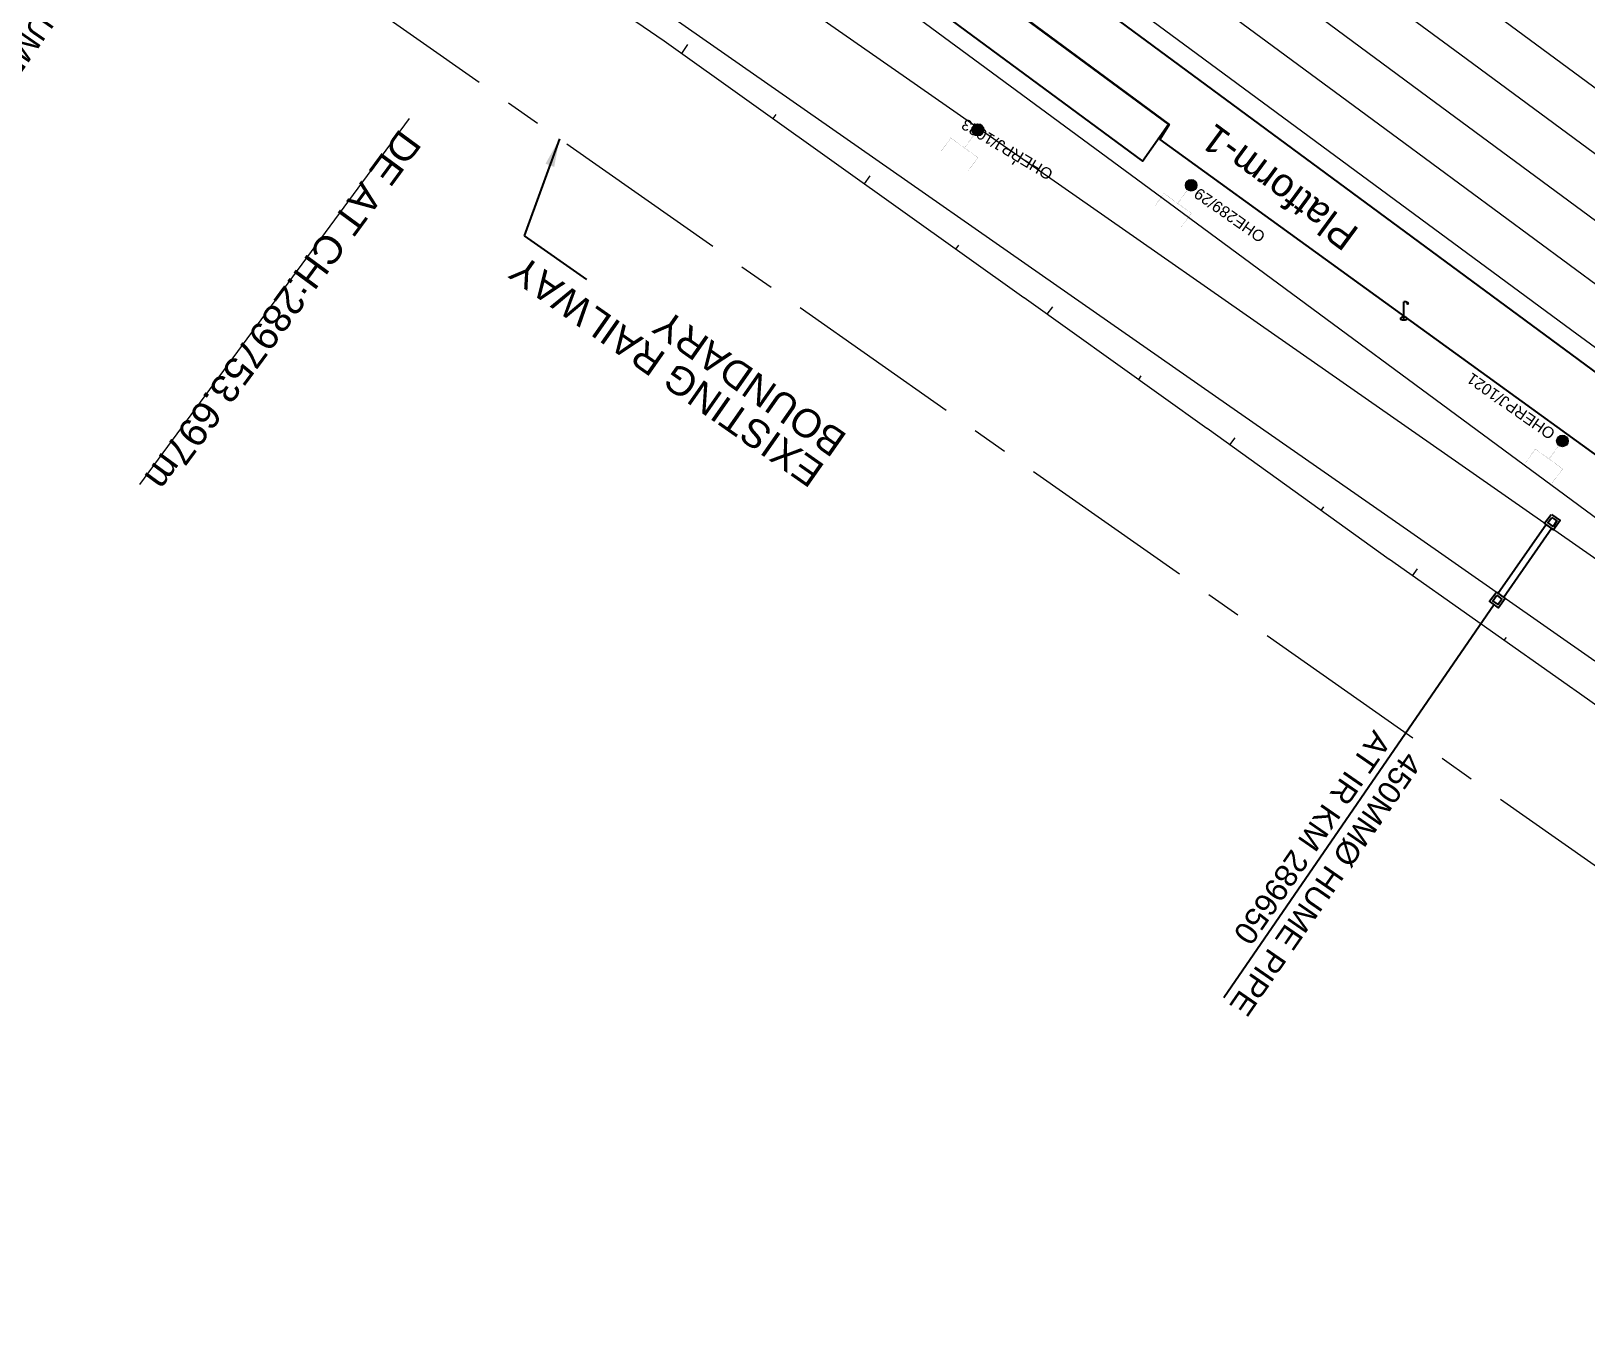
# Model space of a CAD drawing. Header units: metres. Extents: x 646303 to 662875, y 3366650 to 3378730.
# Drawn here: x 652987.1 to 653125.6, y 3373550.1 to 3373664.8 of the extents above; entities that cross this region are included whole.
import ezdxf
from ezdxf.enums import TextEntityAlignment as Align

# ---------------------------------------------------------------- set-up
doc = ezdxf.new("R2010")
doc.units = ezdxf.units.M
doc.header["$MEASUREMENT"] = 0
doc.linetypes.add('CENTER', pattern=[50.8, 31.75, -6.35, 6.35, -6.35])
for name, color, linetype, lineweight in [('Existing IR Track', 143, 'Continuous', 0), ('Existing Railway Boundary', 7, 'CENTER', 0), ('OHE MAST', 8, 'Continuous', 0), ('OHE MAST TEXT', 8, 'Continuous', 0), ('PROPOSED DFCC TOE SLOPES - Cut & Connection', 239, 'Continuous', 0), ("RAJPURA STN. SRJ's", 251, 'Continuous', 0)]:
    doc.layers.add(name, color=color, linetype=linetype, lineweight=lineweight)
for name, color, linetype in [('LAMP_POST', 7, 'Continuous'), ('LINK LINE', 190, 'Continuous'), ('PLATFORM', 7, 'Continuous'), ('TOPO_TEXT', 251, 'Continuous')]:
    doc.layers.add(name, color=color, linetype=linetype)
doc.styles.get("Standard").update_dxf_attribs({"font": 'arial.ttf'})
doc.styles.add('Style-Arial', font='arial.ttf')
doc.dimstyles.new('ISO-25', dxfattribs={"dimtxt": 2.5, "dimasz": 2.5, "dimexe": 1.25, "dimexo": 0.625, "dimtad": 1, "dimtxsty": 'Standard', "dimcen": 2.5, "dimadec": 0, "dimazin": 0, "dimtfac": 1, "dimtmove": 0, "dimatfit": 3, "dimfxl": 1, "dimarcsym": 0})

# ---------------------------------------------------------------- blocks, each defined once
blk = doc.blocks.new('LP')
for points in [[(0, 0), (0, 1.5)], [(0.25, 1.35), (0.44, 1.35)]]:
    blk.add_lwpolyline(points)
for centre, radius, start, end in [((0.07, 0.99), 0.519, 57.6425, 97.3165), ((0.34, 1.33), 0.094, 11.7012, 168.0476)]:
    blk.add_arc(centre, radius, start, end)
at = {"extrusion": (0, 0, -1)}
blk.add_ellipse((0, 0.01), major_axis=(0.308, 0), ratio=0.400495, dxfattribs=at)
blk.add_ellipse((0.35, 1.36), major_axis=(0.0017, 0.0438), ratio=0.461056, start_param=1.74022, end_param=4.575836)
blk = doc.blocks.new('OHE MAST')
h = blk.add_hatch(color=256)
edge = h.paths.add_edge_path()
edge.add_arc((0, 0), 0.514, 0, 360)
at = {"const_width": 0.01, "flags": 128}
for points in [[(1.5, 3.5), (1.5, 2), (-1.5, 2), (-1.5, 3.5)], [(0, 2), (0, 0)]]:
    blk.add_lwpolyline(points, dxfattribs=at)
blk.add_circle((0, 0), 0.514)
blk = doc.blocks.new('hUME')
at = {"color": 5, "elevation": 267.6}
blk.add_lwpolyline([(653122.55, 3373621.78), (653123.32, 3373621.23), (653122.75, 3373620.41), (653121.94, 3373621), (653122.54, 3373621.78)], dxfattribs=at)
blk.add_lwpolyline([(653122.59, 3373621.51), (653123.04, 3373621.19), (653122.7, 3373620.69), (653122.22, 3373621.04)], close=True, dxfattribs=at)
at = {"color": 5}
for points in [[(653117.79, 3373614.74), (653122.11, 3373620.93)], [(653118.28, 3373614.39), (653122.6, 3373620.59)], [(653117.65, 3373614.84), (653118.42, 3373614.29), (653117.85, 3373613.47), (653117.04, 3373614.05), (653117.64, 3373614.83)]]:
    blk.add_lwpolyline(points, dxfattribs=at)
blk.add_lwpolyline([(653117.69, 3373614.57), (653118.14, 3373614.24), (653117.8, 3373613.75), (653117.32, 3373614.09)], close=True, dxfattribs=at)

msp = doc.modelspace()

# ---------------------------------------------------------------- linework, layer by layer
at = {"color": 5}
msp.add_line((653117.4457, 3373613.76), (653093.3873, 3373578.7385), dxfattribs=at)
at = {"layer": 'Existing IR Track', "flags": 128}
for points in [[(653150.8967, 3373618.7451), (653124.3648, 3373638.158), (653088.091, 3373664.889), (653052.5048, 3373691.1437), (653021.0346, 3373714.3765), (652988.1136, 3373738.659), (652952.7205, 3373764.7408), (652912.8499, 3373794.2057), (652881.4043, 3373817.31), (652850.5782, 3373839.9979), (652815.81, 3373865.6463), (652785.1919, 3373888.2845), (652753.7133, 3373911.4717), (652720.2865, 3373936.0479), (652700.5729, 3373950.583), (652688.0284, 3373959.8103), (652677.4201, 3373967.6447), (652661.1815, 3373979.5816), (652643.2361, 3373992.7955), (652628.4274, 3374003.737)], [(653135.9219, 3373652.7543), (653117.1724, 3373666.5456), (653081.2038, 3373693.0024), (653047.7357, 3373717.6201), (653030.0984, 3373730.5933), (653015.4925, 3373741.3414), (652997.404, 3373754.6522), (652981.2511, 3373766.5497), (652962.9593, 3373780.0226), (652943.5973, 3373794.28), (652923.905, 3373808.7805), (652908.1175, 3373820.4499), (652892.003, 3373832.3608), (652876.9771, 3373843.4357), (652858.9245, 3373856.7413), (652844.1672, 3373867.6389), (652826.8673, 3373880.4142), (652811.28, 3373891.9347)], [(652808.5586, 3373888.255), (652824.0478, 3373876.8364), (652841.4696, 3373863.9903), (652856.2532, 3373853.0893), (652874.2787, 3373839.7854), (652889.1839, 3373828.7843), (652905.4351, 3373816.8222), (652921.0614, 3373805.3201), (652940.9195, 3373790.6559), (652960.2688, 3373776.3674), (652978.5385, 3373762.8814), (652994.7899, 3373750.8853), (653012.7619, 3373737.6453), (653027.2504, 3373726.9717), (653044.9872, 3373713.8992), (653078.4328, 3373689.2511), (653095.5978, 3373676.6021), (653114.3889, 3373662.778), (653132.956, 3373649.093)], [(652821.2125, 3373873.2335), (652838.7376, 3373860.3047), (652853.6449, 3373849.3073), (652871.5361, 3373836.0837), (652886.231, 3373825.2225), (652902.6861, 3373813.1154), (652918.3143, 3373801.6168), (652938.167, 3373786.9423), (652957.7989, 3373772.4305), (652975.7786, 3373759.1557), (652993.9181, 3373745.7628), (653010.0019, 3373733.9256), (653026.3209, 3373721.9154), (653042.2237, 3373710.1702), (653058.3068, 3373698.2919), (653075.6422, 3373685.4862), (653093.3343, 3373672.417), (653111.5589, 3373658.9601), (653130.0925, 3373645.275)], [(652818.6998, 3373869.4947), (652836.047, 3373856.6678), (652853.5109, 3373843.7546), (652868.8491, 3373832.4489), (652884.3596, 3373821.0161), (652899.9869, 3373809.4659), (652915.6899, 3373797.8596), (652935.4594, 3373783.28), (652955.226, 3373768.7026), (652973.0824, 3373755.511), (652990.9668, 3373742.2987), (653007.2986, 3373730.2648), (653023.685, 3373718.1906), (653039.5114, 3373706.5041), (653055.4056, 3373694.7677), (653072.9272, 3373681.8171), (653090.5717, 3373668.7758), (653108.856, 3373655.3032), (653127.204, 3373641.7838)], [(653208.6326, 3373570.0166), (653191.6631, 3373581.2112), (653187.8748, 3373583.4691), (653183.7851, 3373585.8114), (653169.2489, 3373593.9716), (653142.2016, 3373610.4694), (653126.8177, 3373621.2183), (653087.2801, 3373650.3681), (653040.9011, 3373684.5495)]]:
    msp.add_lwpolyline(points, dxfattribs=at)
at = {"layer": 'Existing Railway Boundary', "ltscale": 0.5, "flags": 128}
msp.add_lwpolyline([(654002.209, 3372947.3374), (653941.6142, 3372995.8875), (653885.0948, 3373041.1722), (653849.3973, 3373069.6171), (653743.2122, 3373149.4146), (653618.3148, 3373244.7252), (653580.9535, 3373273.9706), (653528.5753, 3373314.5086), (653337.2875, 3373455.6537), (653241.7142, 3373522.5487), (653184.8817, 3373562.8841), (653178.3209, 3373554.058), (653007.7255, 3373673.7874), (652924.822, 3373729.8796), (652907.72, 3373740.0209), (652904.5642, 3373745.0641), (652864.1809, 3373771.0185), (652862.8289, 3373763.9282), (652836.0798, 3373790.575), (652793.9064, 3373826.9777), (652786.3399, 3373815.8276), (652694.4321, 3373883.0097), (652615.3514, 3373944.3753), (652559.0758, 3373987.3078), (652463.6034, 3374028.6205), (652316.9711, 3374087.5745), (652144.3796, 3374095.1872)], dxfattribs=at)
at = {"layer": 'LINK LINE', "linetype": 'Continuous', "lineweight": 0}
msp.add_lwpolyline([(653186.4797, 3373561.75), (653173.2599, 3373571.3661), (653173.2539, 3373571.3705), (653171.132, 3373572.9128), (653157.0573, 3373583.0914), (653157.0473, 3373583.0985), (653140.7724, 3373594.7019), (653140.7607, 3373594.7102), (653124.542, 3373606.1909), (653124.4477, 3373606.2573), (653108.122, 3373617.7447), (653108.0903, 3373617.767), (653091.8788, 3373629.4158), (653091.8484, 3373629.4376), (653075.6048, 3373641.044), (653075.5754, 3373641.0649), (653059.2879, 3373652.6718), (653059.2841, 3373652.6745), (653043.5204, 3373663.92)], dxfattribs=at)
at = {"layer": 'LINK LINE', "linetype": 'Continuous', "lineweight": 0, "flags": 128}
for points in [[(653045.618, 3373663.6059), (653045.0563, 3373662.8243)], [(653053.4679, 3373657.3934), (653053.1972, 3373657.0168)], [(653061.859, 3373651.9342), (653061.3388, 3373651.2103)], [(653069.731, 3373645.7526), (653069.4826, 3373645.4068)], [(653078.1, 3373640.2624), (653077.6246, 3373639.6008)], [(653085.9908, 3373634.1069), (653085.761, 3373633.7872)], [(653094.341, 3373628.5907), (653093.8936, 3373627.968)], [(653102.238, 3373622.4438), (653102.0145, 3373622.1328)], [(653110.5821, 3373616.919), (653110.15, 3373616.3177)]]:
    msp.add_lwpolyline(points, dxfattribs=at)
at = {"layer": 'LINK LINE', "linetype": 'Continuous', "lineweight": 0}
for points in [[(653130.7223, 3373614.8604, 267.595), (653114.3177, 3373626.3012, 267.5984), (653097.9132, 3373637.7419, 267.6019), (653081.5086, 3373649.1827, 267.6053), (653065.1041, 3373660.6234, 267.6087), (653048.6995, 3373672.0642, 267.6122), (653032.295, 3373683.5049, 267.6156), (653015.8904, 3373694.9457, 267.6191), (652999.4859, 3373706.3864, 267.6225), (652995.7148, 3373709.0164, 267.6233), (652994.9866, 3373709.5243, 267.6234), (652991.5991, 3373711.8868, 267.6237), (652983.0813, 3373717.8272, 267.6219)], [(653126.432, 3373608.7087, 267.595), (653110.0274, 3373620.1495, 267.5984), (653093.6229, 3373631.5902, 267.6019), (653077.2183, 3373643.031, 267.6053), (653060.8138, 3373654.4717, 267.6087), (653044.4092, 3373665.9125, 267.6122), (653028.0047, 3373677.3532, 267.6156), (653011.6002, 3373688.794, 267.6191), (652995.1956, 3373700.2347, 267.6225), (652991.4245, 3373702.8647, 267.6233), (652990.6963, 3373703.3726, 267.6234), (652987.3088, 3373705.7351, 267.6237), (652978.7911, 3373711.6755, 267.6219)], [(653043.5204, 3373663.92, 0), (653029.2283, 3373673.7113, 0.0675), (653012.8238, 3373685.152, 0.071), (652996.4192, 3373696.5928, 0.0744), (652992.6482, 3373699.2228, 0.0752), (652991.92, 3373699.7306, 0.0753), (652988.5324, 3373702.0931, 0.0756), (652980.0147, 3373708.0335, 0.0738)]]:
    msp.add_polyline3d(points, dxfattribs=at)
at = {"layer": 'PLATFORM', "linetype": 'Continuous'}
msp.add_polyline3d([(653133.564, 3373622.078, 268.998), (653137.196, 3373626.382, 268.851), (653132.641, 3373629.898, 269.688), (653011.325, 3373719.384, 269.843), (652994.236, 3373731.977, 269.692), (652991.521, 3373728.951, 269.642), (653008.106, 3373715.846, 269.909), (653088.505, 3373656.501, 269.827), (653087.668, 3373655.169, 269.785), (653129.261, 3373625.057, 269.744)], close=True, dxfattribs=at)
msp.add_polyline3d([(653039.892, 3373687.324, 270.074), (653086.129, 3373653.227, 270), (653088.434, 3373656.516, 270.138), (653042.235, 3373690.598, 270.117), (653039.892, 3373687.324, 270.074)], dxfattribs=at)
at = {"layer": 'PROPOSED DFCC TOE SLOPES - Cut & Connection', "linetype": 'Continuous', "lineweight": 0, "flags": 128}
for points in [[(653074.5568, 3373652.9281), (653074.7712, 3373653.2265)], [(653118.5156, 3373610.823), (653118.3287, 3373610.5629)]]:
    msp.add_lwpolyline(points, dxfattribs=at)
at = {"layer": "RAJPURA STN. SRJ's", "lineweight": 13, "flags": 128}
msp.add_lwpolyline([(652996.8401, 3373624.4383), (653020.8443, 3373657.0303)], dxfattribs=at)

# ---------------------------------------------------------------- block references
at = {"color": 2}
msp.add_blockref('hUME', (0, 0), dxfattribs=at)
at = {"layer": 'LAMP_POST', "linetype": 'Continuous'}
msp.add_blockref('LP', (653109.405, 3373639.199, 271.135), dxfattribs=at)
at = {"layer": 'LINK LINE', "linetype": 'Continuous', "lineweight": 0, "rotation": 143.3908318566117}
msp.add_blockref('OHE MAST', (653071.464, 3373656.02), dxfattribs=at)
at = {"layer": 'OHE MAST', "color": 2, "rotation": 143.3908318566117}
for p in [(653090.463, 3373651.078), (653123.532, 3373628.313)]:
    msp.add_blockref('OHE MAST', p, dxfattribs=at)

# ---------------------------------------------------------------- texts
at = {"color": 2, "char_height": 2, "attachment_point": 1, "rotation": 235.385887}
for s, width, insert in [('{\\C5;600MM %%C HUME PIPE \\PAT IR KM 289790}', 39.112174, (652997.8193, 3373677.7994)), ('{\\C5;450MM%%C HUME PIPE \\PAT IR KM 289650}', 37.636164, (653111.1348, 3373599.6428))]:
    msp.add_mtext_dynamic_manual_height_columns(s, width=width, gutter_width=1.25, heights=[0], dxfattribs=dict(at, insert=insert))
at = {"layer": 'Existing Railway Boundary', "linetype": 'Continuous', "ltscale": 5}
for s, p in [('EXISTING RAILWAY', (653057.9563, 3373626.0857)), ('BOUNDARY', (653059.943, 3373628.8094))]:
    msp.add_text(s, height=2.5, rotation=145, dxfattribs=at).set_placement(p)
at = {"layer": 'OHE MAST TEXT'}
for s, rotation, p in [('OHERPJ/1023', 149, (653074.0751, 3373654.2663)), ('OHE289/29', 145, (653093.8911, 3373648.4099)), ('OHERPJ/1021', 145, (653118.9433, 3373631.4082))]:
    msp.add_text(s, height=1, rotation=rotation, dxfattribs=at).set_placement(p, align=Align.MIDDLE_CENTER)
at = {"layer": "RAJPURA STN. SRJ's", "lineweight": 13, "insert": (653021.0012, 3373655.4806), "char_height": 2.5, "width": 57.615986, "attachment_point": 4, "rotation": 233.649422, "line_spacing_factor": 0.648, "style": 'Style-Arial'}
msp.add_mtext('\\A1;DE AT {\\A0;CH:289753.697m}', dxfattribs=at)
at = {"layer": 'TOPO_TEXT'}
msp.add_text('Platform-1', height=2.5, rotation=143.567813, dxfattribs=at).set_placement((653105.5549, 3373647.1146))

# ---------------------------------------------------------------- leaders
at = {"layer": 'Existing Railway Boundary', "linetype": 'Continuous', "ltscale": 5}
msp.add_leader([(653034.2007, 3373655.2062), (653031.0601, 3373646.5917), (653036.6067, 3373642.6904)], dimstyle='ISO-25', override={"dimtxt": 0.5, "dimtad": 0}, dxfattribs=at)

doc.saveas('drawing.dxf')
